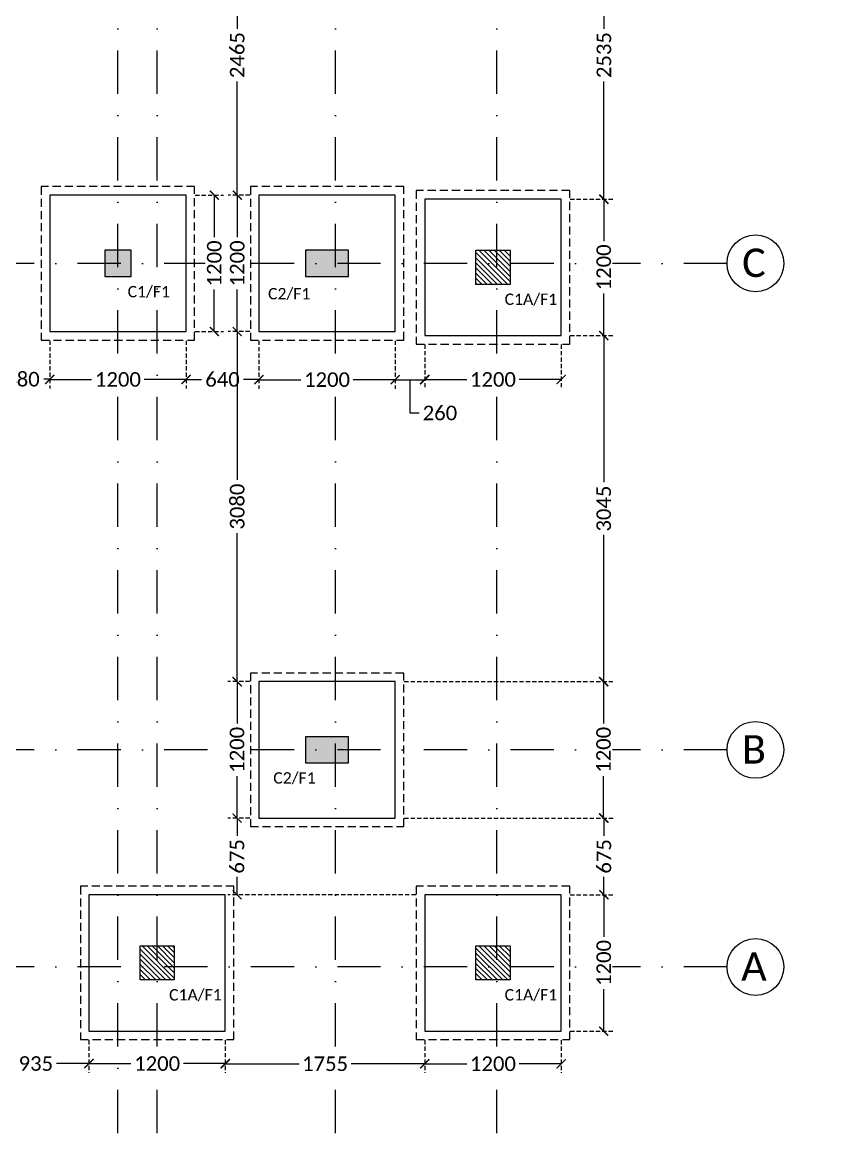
# Model space of a CAD drawing. Header units: millimetres. Extents: x -176651 to 954389, y -469666 to 486614.
# Drawn here: x 263927 to 271064, y 165020 to 174909 of the extents above; entities that cross this region are included whole.
import ezdxf
from ezdxf.xclip import XClip

# ---------------------------------------------------------------- set-up
doc = ezdxf.new("R2010")
doc.units = ezdxf.units.MM
doc.header["$LTSCALE"] = 150
doc.header["$XCLIPFRAME"] = 2
for name, pattern in [('3BHK-W(SB)$0$HIDDEN', [0.375, 0.25, -0.125]), ('DASHDOTX2', [50.8, 25.4, -12.7, 0, -12.7]), ('HIDDEN2', [4.7625, 3.175, -1.5875])]:
    doc.linetypes.add(name, pattern=pattern)
for name, color, linetype in [('ad-Column', 3, 'Continuous'), ('ad-Column Hatch', 125, 'Continuous'), ('ad-Footing line', 2, 'Continuous'), ('ad-Grid', 8, 'DASHDOTX2'), ('ad-PCC line', 8, 'HIDDEN2'), ('ad-RCC', 3, 'Continuous'), ('ad-RCC Hatch', 125, 'Continuous'), ('ad-Road', 2, 'Continuous'), ('ad-Road Hatch', 8, 'Continuous'), ('ad-Text main', 7, 'Continuous')]:
    doc.layers.add(name, color=color, linetype=linetype)
doc.layers.add('ad-External Dimensions', color=5, linetype='Continuous', true_color=0x0000ff)
doc.layers.add('ad-Foundation text', color=6, linetype='Continuous', true_color=0xff00ff)
doc.styles.get("Standard").update_dxf_attribs({"font": 'calibril.ttf'})
doc.dimstyles.new('A-75-DIM-INT (Framing)', dxfattribs={"dimscale": 100, "dimtxt": 1.6, "dimasz": 1, "dimexe": 1, "dimexo": 1, "dimgap": 0.5, "dimtad": 0, "dimdec": 0, "dimdsep": 46, "dimtxsty": 'Standard', "dimblk": 'ARCHTICK', "dimcen": 0.025, "dimclrd": 5, "dimclre": 5, "dimclrt": 256, "dimazin": 2, "dimtfac": 1, "dimtdec": 0, "dimtmove": 1, "dimatfit": 0, "dimldrblk": 'ARCHTICK', "dimfxl": 1, "dimtfill": 1, "dimtolj": 1, "dimtzin": 0, "dimarcsym": 0})

# ---------------------------------------------------------------- blocks, each defined once
blk = doc.blocks.new('A$C4fb60e89')
at = {"layer": 'ad-Road Hatch', "ltscale": 5, "transparency": 33554687}
h = blk.add_hatch(dxfattribs=at)
h.set_pattern_fill('AR-HBONE', color=256, scale=15)
h.set_pattern_definition([(45, (-193247.7, -428758.8), (0, 2155.2615), [4572, -1524]), (135, (-192170.1, -427681.1), (2e-13, 2155.2615), [4572, -1524])])
h.paths.add_polyline_path([(175594.5, -250241), (169177.9, -249341.1), (167473.5, -249057.1), (167473.5, -138693.9), (101313.5, -138693.9), (101313.5, -199953.9), (101307.7, -237994.6), (101040.4, -268291), (101007.7, -280967.7), (101066.4, -293683.6), (101242.5, -311127.2), (100909.9, -319343.6), (100949.1, -333937.5), (100668.7, -366959.6), (100727.3, -390982.9), (100668.7, -404585.6), (100538.2, -420418.5), (100466.5, -428758.8), (92426.2, -427265.5), (92163.5, -427209.5), (92163.5, -321453.9), (24803.5, -321453.9), (24803.5, -412960.5), (15653.5, -411028.6), (15653.5, -321452.2), (-19535.1, -321452.2), (-34427.5, -319476.7), (-65207.4, -315394.6), (-171770.1, -301268.1), (-185853.9, -298333.1), (-193247.7, -296831.5), (-193244, -292907.6), (-191913.8, -285219.4), (-191838.8, -284678.8), (-183397.4, -286393.2), (-169722.9, -289242.8), (-53141.2, -304697.5), (-18730.1, -309262.2), (15653.3, -309262.2), (15653.5, 703.4), (24803.5, 1114.6), (24803.5, -129543.9), (92163.5, -129543.9), (92163.5, 15133.3), (101313.5, 17712.8), (101313.5, -129543.9), (167473.5, -129543.9), (167473.5, 35551.6), (175738, 37855), (175848.8, 28595.3), (175835.8, 25947.4), (175777.1, 14040.5), (175855.3, 2315.8), (175659.7, -18036.1), (175731.4, -34038.6), (175718.4, -46839.2), (175672.7, -63402.4), (175816.2, -82071.9), (175542.3, -106356), (175490.2, -124640.8), (175574.9, -145018.8), (175731.4, -168892), (175796.6, -181268.8), (175796.6, -192667.4), (175744.5, -208200.3), (175829.2, -223276.8), (175887.9, -234871.1)])
h.paths.add_polyline_path([(24803.5, -309263.9), (92163.5, -309263.9), (92163.5, -138693.9), (24803.5, -138693.9)], flags=16)
blk = doc.blocks.new("Plot's Boundary")
at = {"layer": 'ad-Road', "ltscale": 5}
blk.add_blockref('A$C4fb60e89', (191838.8, 428758.8), dxfattribs=at)
blk = doc.blocks.new('A$C42b14ea2')
at = {"layer": 'ad-RCC Hatch', "transparency": 33554687}
h = blk.add_hatch(dxfattribs=at)
h.set_pattern_fill('ANSI31', color=256, scale=10)
h.set_pattern_definition([(45, (8643.536, 7380), (-22.45064, 22.45064), [])])
h.paths.add_polyline_path([(0, 0), (300, 0), (300, 300), (0, 300)])
at = {"layer": 'ad-RCC'}
blk.add_lwpolyline([(0, 0), (300, 0), (300, 300), (0, 300)], close=True, dxfattribs=at)
blk = doc.blocks.new('zw$6AA0')
at = {"layer": 'ad-Column Hatch', "transparency": 33554687}
h = blk.add_hatch(color=256, dxfattribs=at)
h.dxf.hatch_style = 1
h.paths.add_polyline_path([(0, -230), (380, -230), (380, 0), (0, 0)])
at = {"layer": 'ad-Column'}
blk.add_lwpolyline([(0, -230), (380, -230), (380, 0), (0, 0)], close=True, dxfattribs=at)
blk = doc.blocks.new('zw$C199')
at = {"layer": 'ad-Column Hatch', "transparency": 33554687}
h = blk.add_hatch(color=256, dxfattribs=at)
h.dxf.hatch_style = 1
h.paths.add_polyline_path([(0, 0), (230, 0), (230, 230), (0, 230)])
at = {"layer": 'ad-Column'}
blk.add_lwpolyline([(0, 0), (230, 0), (230, 230), (0, 230)], close=True, dxfattribs=at)
blk = doc.blocks.new('1215E_Columns')
at = {"xscale": -1, "rotation": 180.0000000000004}
blk.add_blockref('A$C42b14ea2', (11495, 4510), dxfattribs=at)
at = {"xscale": -1}
for p in [(8840, -1910), (11795, -1910)]:
    blk.add_blockref('A$C42b14ea2', p, dxfattribs=at)
at = {"layer": 'ad-Column'}
for name, p, rotation in [('zw$C199', (8230, 4280), 359.9999999999996), ('zw$6AA0', (10375, 4280), 179.9999999999996), ('zw$6AA0', (10375, 0), 179.9999999999996)]:
    blk.add_blockref(name, p, dxfattribs=dict(at, rotation=rotation))
blk = doc.blocks.new('1215E_Grid')
at = {"layer": 'ad-Grid', "ltscale": 0.1}
for points in [[(9043.6, -4473.6), (9043.6, -4223.6), (8690, -4020), (8690, 14905), (9043.6, 15108.6), (9043.6, 15358.6)], [(8345, -4020), (8345, 14905)], [(10260, -4020), (10260, 14905)], [(11680, -4020), (11680, 14905)], [(13705, 4395), (-1950, 4395)], [(13705, 115), (-1950, 115)], [(13705, -1795), (-1950, -1795)]]:
    blk.add_lwpolyline(points, dxfattribs=at)
at = {"layer": 'ad-Text main', "char_height": 250, "width": 227.385, "attachment_point": 5, "bg_fill": 2}
for s, insert in [('{\\fCalibri|b0|i0|c0|p34;C}', (13941.5, 4399)), ('{\\fCalibri|b0|i0|c0|p34;B}', (13941.5, 119)), ('{\\fCalibri|b0|i0|c0|p34;A}', (13941.5, -1791))]:
    blk.add_mtext(s, dxfattribs=dict(at, insert=insert))
at = {"layer": 'ad-Grid', "color": 7, "linetype": 'ByBlock'}
for centre in [(13955, 4395), (13955, 115), (13955, -1795)]:
    blk.add_circle(centre, 250, dxfattribs=at)
blk = doc.blocks.new('A$C71157536')
at = {"layer": 'ad-Footing line'}
for points in [[(-2630, 3795), (-1430, 3795), (-1430, 4995), (-2630, 4995)], [(-790, 3795), (410, 3795), (410, 4995), (-790, 4995)], [(670, 3760), (1870, 3760), (1870, 4960), (670, 4960)], [(-790, -485), (410, -485), (410, 715), (-790, 715)], [(-2285, -2360), (-1085, -2360), (-1085, -1160), (-2285, -1160)], [(670, -2360), (1870, -2360), (1870, -1160), (670, -1160)]]:
    blk.add_lwpolyline(points, close=True, dxfattribs=at)
at = {"layer": 'ad-PCC line', "ltscale": 0.15}
for points in [[(-2705, 3720), (-1355, 3720), (-1355, 5070), (-2705, 5070)], [(-865, 3720), (485, 3720), (485, 5070), (-865, 5070)], [(595, 3685), (1945, 3685), (1945, 5035), (595, 5035)], [(-865, -560), (485, -560), (485, 790), (-865, 790)], [(-2360, -2435), (-1010, -2435), (-1010, -1085), (-2360, -1085)], [(595, -2435), (1945, -2435), (1945, -1085), (595, -1085)]]:
    blk.add_lwpolyline(points, close=True, dxfattribs=at)
blk = doc.blocks.new('A$Cfb9dcffd')
at = {"layer": 'ad-Foundation text', "char_height": 100, "attachment_point": 5}
for s, insert, width in [('\\pxt5;C1/F1', (-1758.4, 4143.2), 349.312), ('\\pxt5;C2/F1', (-523, 4125.1), 349.312), ('\\pxt5;C1A/F1', (1604, 4076.3), 382.445), ('\\pxt5;C2/F1', (-476.7, -135.4), 349.312), ('\\pxt5;C1A/F1', (-1348.5, -2043.7), 382.445), ('\\pxt5;C1A/F1', (1604, -2043.7), 382.445)]:
    blk.add_mtext(s, dxfattribs=dict(at, insert=insert, width=width))
blk = doc.blocks.new('_ArchTick')
at = {"color": 0, "linetype": 'ByBlock', "const_width": 0.15}
blk.add_lwpolyline([(-0.5, -0.5), (0.5, 0.5)], dxfattribs=at)
blk = doc.blocks.new('*D27')
at = {"layer": 'ad-External Dimensions', "linetype": '3BHK-W(SB)$0$HIDDEN', "lineweight": -2}
for p, q in [((8155, -9125), (8155, -9544.6)), ((7675, -9275), (7675, -9544.6))]:
    blk.add_line(p, q, dxfattribs=at)
at = {"layer": 'ad-External Dimensions', "lineweight": -2}
for p, q in [((7675, -9464.6), (7728.2, -9464.6)), ((8155, -9464.6), (8101.8, -9464.6))]:
    blk.add_line(p, q, dxfattribs=at)
at = {"layer": 'Defpoints', "color": 0}
for p in [(8155, -9045), (7675, -9195), (8155, -9464.6)]:
    blk.add_point(p, dxfattribs=at)
at = {"layer": 'ad-External Dimensions', "lineweight": -2, "xscale": 80, "yscale": 80, "zscale": 80, "rotation": 180}
blk.add_blockref('_ArchTick', (7675, -9464.6), dxfattribs=at)
at = {"layer": 'ad-External Dimensions', "lineweight": -2, "xscale": 80, "yscale": 80, "zscale": 80}
blk.add_blockref('_ArchTick', (8155, -9464.6), dxfattribs=at)
at = {"layer": 'ad-External Dimensions', "insert": (7915, -9464.6), "char_height": 128, "attachment_point": 5, "bg_fill": 3, "box_fill_scale": 1.1, "bg_fill_color": 257, "bg_fill_transparency": 0}
blk.add_mtext('\\A1;480', dxfattribs=at)
blk = doc.blocks.new('*D28')
at = {"layer": 'ad-External Dimensions', "linetype": '3BHK-W(SB)$0$HIDDEN', "lineweight": -2}
for p, q in [((8155, -9125), (8155, -9546.5)), ((9355, -9125), (9355, -9546.5))]:
    blk.add_line(p, q, dxfattribs=at)
at = {"layer": 'ad-External Dimensions', "lineweight": -2}
for p, q in [((8155, -9466.5), (8523.8, -9466.5)), ((9355, -9466.5), (8986.2, -9466.5))]:
    blk.add_line(p, q, dxfattribs=at)
at = {"layer": 'Defpoints', "color": 0}
for p in [(8155, -9045), (9355, -9045), (9355, -9466.5)]:
    blk.add_point(p, dxfattribs=at)
at = {"layer": 'ad-External Dimensions', "lineweight": -2, "xscale": 80, "yscale": 80, "zscale": 80, "rotation": 180}
blk.add_blockref('_ArchTick', (8155, -9466.5), dxfattribs=at)
at = {"layer": 'ad-External Dimensions', "lineweight": -2, "xscale": 80, "yscale": 80, "zscale": 80}
blk.add_blockref('_ArchTick', (9355, -9466.5), dxfattribs=at)
at = {"layer": 'ad-External Dimensions', "insert": (8755, -9466.5), "char_height": 128, "attachment_point": 5, "bg_fill": 3, "box_fill_scale": 1.1, "bg_fill_color": 257, "bg_fill_transparency": 0}
blk.add_mtext('\\A1;1200', dxfattribs=at)
blk = doc.blocks.new('*D29')
at = {"layer": 'ad-External Dimensions', "linetype": '3BHK-W(SB)$0$HIDDEN', "lineweight": -2}
for p, q in [((9355, -9125), (9355, -9546.5)), ((9995, -9125), (9995, -9546.5))]:
    blk.add_line(p, q, dxfattribs=at)
at = {"layer": 'ad-External Dimensions', "lineweight": -2}
for p, q in [((9355, -9466.5), (9491.4, -9466.5)), ((9995, -9466.5), (9858.6, -9466.5))]:
    blk.add_line(p, q, dxfattribs=at)
at = {"layer": 'Defpoints', "color": 0}
for p in [(9355, -9045), (9995, -9045), (9995, -9466.5)]:
    blk.add_point(p, dxfattribs=at)
at = {"layer": 'ad-External Dimensions', "lineweight": -2, "xscale": 80, "yscale": 80, "zscale": 80, "rotation": 180}
blk.add_blockref('_ArchTick', (9355, -9466.5), dxfattribs=at)
at = {"layer": 'ad-External Dimensions', "lineweight": -2, "xscale": 80, "yscale": 80, "zscale": 80}
blk.add_blockref('_ArchTick', (9995, -9466.5), dxfattribs=at)
at = {"layer": 'ad-External Dimensions', "insert": (9675, -9466.5), "char_height": 128, "attachment_point": 5, "bg_fill": 3, "box_fill_scale": 1.1, "bg_fill_color": 257, "bg_fill_transparency": 0}
blk.add_mtext('\\A1;640', dxfattribs=at)
blk = doc.blocks.new('*D30')
at = {"layer": 'ad-External Dimensions', "linetype": '3BHK-W(SB)$0$HIDDEN', "lineweight": -2}
for p, q in [((9995, -9125), (9995, -9548.4)), ((11195, -9125), (11195, -9548.4))]:
    blk.add_line(p, q, dxfattribs=at)
at = {"layer": 'ad-External Dimensions', "lineweight": -2}
for p, q in [((9995, -9468.4), (10363.8, -9468.4)), ((11195, -9468.4), (10826.2, -9468.4))]:
    blk.add_line(p, q, dxfattribs=at)
at = {"layer": 'Defpoints', "color": 0}
for p in [(9995, -9045), (11195, -9045), (11195, -9468.4)]:
    blk.add_point(p, dxfattribs=at)
at = {"layer": 'ad-External Dimensions', "lineweight": -2, "xscale": 80, "yscale": 80, "zscale": 80, "rotation": 180}
blk.add_blockref('_ArchTick', (9995, -9468.4), dxfattribs=at)
at = {"layer": 'ad-External Dimensions', "lineweight": -2, "xscale": 80, "yscale": 80, "zscale": 80}
blk.add_blockref('_ArchTick', (11195, -9468.4), dxfattribs=at)
at = {"layer": 'ad-External Dimensions', "insert": (10595, -9468.4), "char_height": 128, "attachment_point": 5, "bg_fill": 3, "box_fill_scale": 1.1, "bg_fill_color": 257, "bg_fill_transparency": 0}
blk.add_mtext('\\A1;1200', dxfattribs=at)
blk = doc.blocks.new('*D31')
at = {"layer": 'ad-External Dimensions', "linetype": '3BHK-W(SB)$0$HIDDEN', "lineweight": -2}
for p, q in [((11195, -9125), (11195, -9548.4)), ((11455, -9160), (11455, -9548.4))]:
    blk.add_line(p, q, dxfattribs=at)
at = {"layer": 'ad-External Dimensions', "lineweight": -2}
for p, q in [((11195, -9468.4), (11455, -9468.4)), ((11325.3, -9761.7), (11325, -9468.4)), ((11405.3, -9761.7), (11325.3, -9761.7))]:
    blk.add_line(p, q, dxfattribs=at)
at = {"layer": 'Defpoints', "color": 0}
for p in [(11195, -9045), (11455, -9080), (11455, -9468.4)]:
    blk.add_point(p, dxfattribs=at)
at = {"layer": 'ad-External Dimensions', "lineweight": -2, "xscale": 80, "yscale": 80, "zscale": 80, "rotation": 180}
blk.add_blockref('_ArchTick', (11195, -9468.4), dxfattribs=at)
at = {"layer": 'ad-External Dimensions', "lineweight": -2, "xscale": 80, "yscale": 80, "zscale": 80}
blk.add_blockref('_ArchTick', (11455, -9468.4), dxfattribs=at)
at = {"layer": 'ad-External Dimensions', "insert": (11588.4, -9761.7), "char_height": 128, "attachment_point": 5, "bg_fill": 3, "box_fill_scale": 1.1, "bg_fill_color": 257, "bg_fill_transparency": 0}
blk.add_mtext('\\A1;260', dxfattribs=at)
blk = doc.blocks.new('*D32')
at = {"layer": 'ad-External Dimensions', "linetype": '3BHK-W(SB)$0$HIDDEN', "lineweight": -2}
for p, q in [((11455, -9160), (11455, -9546.5)), ((12655, -9160), (12655, -9546.5))]:
    blk.add_line(p, q, dxfattribs=at)
at = {"layer": 'ad-External Dimensions', "lineweight": -2}
for p, q in [((11455, -9466.5), (11823.8, -9466.5)), ((12655, -9466.5), (12286.2, -9466.5))]:
    blk.add_line(p, q, dxfattribs=at)
at = {"layer": 'Defpoints', "color": 0}
for p in [(11455, -9080), (12655, -9080), (12655, -9466.5)]:
    blk.add_point(p, dxfattribs=at)
at = {"layer": 'ad-External Dimensions', "lineweight": -2, "xscale": 80, "yscale": 80, "zscale": 80, "rotation": 180}
blk.add_blockref('_ArchTick', (11455, -9466.5), dxfattribs=at)
at = {"layer": 'ad-External Dimensions', "lineweight": -2, "xscale": 80, "yscale": 80, "zscale": 80}
blk.add_blockref('_ArchTick', (12655, -9466.5), dxfattribs=at)
at = {"layer": 'ad-External Dimensions', "insert": (12055, -9466.5), "char_height": 128, "attachment_point": 5, "bg_fill": 3, "box_fill_scale": 1.1, "bg_fill_color": 257, "bg_fill_transparency": 0}
blk.add_mtext('\\A1;1200', dxfattribs=at)
blk = doc.blocks.new('*D33')
at = {"layer": 'ad-External Dimensions', "linetype": '3BHK-W(SB)$0$HIDDEN', "lineweight": -2}
for p, q in [((9435, -7845), (9682.8, -7845)), ((9435, -9045), (9682.8, -9045))]:
    blk.add_line(p, q, dxfattribs=at)
at = {"layer": 'ad-External Dimensions', "lineweight": -2}
for p, q in [((9602.8, -7845), (9602.8, -8213.8)), ((9602.8, -9045), (9602.8, -8676.2))]:
    blk.add_line(p, q, dxfattribs=at)
at = {"layer": 'Defpoints', "color": 0}
for p in [(9355, -7845), (9602.8, -7845), (9355, -9045)]:
    blk.add_point(p, dxfattribs=at)
at = {"layer": 'ad-External Dimensions', "lineweight": -2, "xscale": 80, "yscale": 80, "zscale": 80}
for p, rotation in [((9602.8, -7845), 90), ((9602.8, -9045), 270)]:
    blk.add_blockref('_ArchTick', p, dxfattribs=dict(at, rotation=rotation))
at = {"layer": 'ad-External Dimensions', "insert": (9602.8, -8445), "char_height": 128, "attachment_point": 5, "rotation": 90, "bg_fill": 3, "box_fill_scale": 1.1, "bg_fill_color": 257, "bg_fill_transparency": 0}
blk.add_mtext('\\A1;1200', dxfattribs=at)
blk = doc.blocks.new('*D34')
at = {"layer": 'ad-External Dimensions', "linetype": '3BHK-W(SB)$0$HIDDEN', "lineweight": -2}
for p, q in [((9915, -7845), (9725, -7845)), ((9915, -9045), (9725, -9045))]:
    blk.add_line(p, q, dxfattribs=at)
at = {"layer": 'ad-External Dimensions', "lineweight": -2}
for p, q in [((9805, -7845), (9805, -8213.8)), ((9805, -9045), (9805, -8676.2))]:
    blk.add_line(p, q, dxfattribs=at)
at = {"layer": 'Defpoints', "color": 0}
for p in [(9995, -7845), (9805, -9045), (9995, -9045)]:
    blk.add_point(p, dxfattribs=at)
at = {"layer": 'ad-External Dimensions', "lineweight": -2, "xscale": 80, "yscale": 80, "zscale": 80}
for p, rotation in [((9805, -7845), 90), ((9805, -9045), 270)]:
    blk.add_blockref('_ArchTick', p, dxfattribs=dict(at, rotation=rotation))
at = {"layer": 'ad-External Dimensions', "insert": (9805, -8445), "char_height": 128, "attachment_point": 5, "rotation": 90, "bg_fill": 3, "box_fill_scale": 1.1, "bg_fill_color": 257, "bg_fill_transparency": 0}
blk.add_mtext('\\A1;1200', dxfattribs=at)
blk = doc.blocks.new('*D36')
at = {"layer": 'ad-External Dimensions', "linetype": '3BHK-W(SB)$0$HIDDEN', "lineweight": -2}
for p, q in [((9915, -5380), (9725, -5380)), ((9915, -7845), (9725, -7845))]:
    blk.add_line(p, q, dxfattribs=at)
at = {"layer": 'ad-External Dimensions', "lineweight": -2}
for p, q in [((9805, -5380), (9805, -6381)), ((9805, -7845), (9805, -6844))]:
    blk.add_line(p, q, dxfattribs=at)
at = {"layer": 'Defpoints', "color": 0}
for p in [(9995, -5380), (9805, -7845), (9995, -7845)]:
    blk.add_point(p, dxfattribs=at)
at = {"layer": 'ad-External Dimensions', "lineweight": -2, "xscale": 80, "yscale": 80, "zscale": 80}
for p, rotation in [((9805, -5380), 90), ((9805, -7845), 270)]:
    blk.add_blockref('_ArchTick', p, dxfattribs=dict(at, rotation=rotation))
at = {"layer": 'ad-External Dimensions', "insert": (9805, -6612.5), "char_height": 128, "attachment_point": 5, "rotation": 90, "bg_fill": 3, "box_fill_scale": 1.1, "bg_fill_color": 257, "bg_fill_transparency": 0}
blk.add_mtext('\\A1;2465', dxfattribs=at)
blk = doc.blocks.new('*D37')
at = {"layer": 'ad-External Dimensions', "linetype": '3BHK-W(SB)$0$HIDDEN', "lineweight": -2}
for p, q in [((9915, -9045), (9725, -9045)), ((9915, -12125), (9725, -12125))]:
    blk.add_line(p, q, dxfattribs=at)
at = {"layer": 'ad-External Dimensions', "lineweight": -2}
for p, q in [((9805, -9045), (9805, -10350)), ((9805, -12125), (9805, -10820))]:
    blk.add_line(p, q, dxfattribs=at)
at = {"layer": 'Defpoints', "color": 0}
for p in [(9995, -9045), (9805, -12125), (9995, -12125)]:
    blk.add_point(p, dxfattribs=at)
at = {"layer": 'ad-External Dimensions', "lineweight": -2, "xscale": 80, "yscale": 80, "zscale": 80}
for p, rotation in [((9805, -9045), 90), ((9805, -12125), 270)]:
    blk.add_blockref('_ArchTick', p, dxfattribs=dict(at, rotation=rotation))
at = {"layer": 'ad-External Dimensions', "insert": (9805, -10585), "char_height": 128, "attachment_point": 5, "rotation": 90, "bg_fill": 3, "box_fill_scale": 1.1, "bg_fill_color": 257, "bg_fill_transparency": 0}
blk.add_mtext('\\A1;3080', dxfattribs=at)
blk = doc.blocks.new('*D38')
at = {"layer": 'ad-External Dimensions', "linetype": '3BHK-W(SB)$0$HIDDEN', "lineweight": -2}
for p, q in [((9915, -12125), (9723.2, -12125)), ((9915, -13325), (9723.2, -13325))]:
    blk.add_line(p, q, dxfattribs=at)
at = {"layer": 'ad-External Dimensions', "lineweight": -2}
for p, q in [((9803.2, -12125), (9803.2, -12493.8)), ((9803.2, -13325), (9803.2, -12956.2))]:
    blk.add_line(p, q, dxfattribs=at)
at = {"layer": 'Defpoints', "color": 0}
for p in [(9995, -12125), (9803.2, -13325), (9995, -13325)]:
    blk.add_point(p, dxfattribs=at)
at = {"layer": 'ad-External Dimensions', "lineweight": -2, "xscale": 80, "yscale": 80, "zscale": 80}
for p, rotation in [((9803.2, -12125), 90), ((9803.2, -13325), 270)]:
    blk.add_blockref('_ArchTick', p, dxfattribs=dict(at, rotation=rotation))
at = {"layer": 'ad-External Dimensions', "insert": (9803.2, -12725), "char_height": 128, "attachment_point": 5, "rotation": 90, "bg_fill": 3, "box_fill_scale": 1.1, "bg_fill_color": 257, "bg_fill_transparency": 0}
blk.add_mtext('\\A1;1200', dxfattribs=at)
blk = doc.blocks.new('*D39')
at = {"layer": 'ad-External Dimensions', "linetype": '3BHK-W(SB)$0$HIDDEN', "lineweight": -2}
for p, q in [((9915, -13325), (9723.2, -13325)), ((11375, -14000), (9723.2, -14000))]:
    blk.add_line(p, q, dxfattribs=at)
at = {"layer": 'ad-External Dimensions', "lineweight": -2}
for p, q in [((9803.2, -13325), (9803.2, -13481.7)), ((9803.2, -14000), (9803.2, -13843.3))]:
    blk.add_line(p, q, dxfattribs=at)
at = {"layer": 'Defpoints', "color": 0}
for p in [(9995, -13325), (9803.2, -14000), (11455, -14000)]:
    blk.add_point(p, dxfattribs=at)
at = {"layer": 'ad-External Dimensions', "lineweight": -2, "xscale": 80, "yscale": 80, "zscale": 80}
for p, rotation in [((9803.2, -13325), 90), ((9803.2, -14000), 270)]:
    blk.add_blockref('_ArchTick', p, dxfattribs=dict(at, rotation=rotation))
at = {"layer": 'ad-External Dimensions', "insert": (9803.2, -13662.5), "char_height": 128, "attachment_point": 5, "rotation": 90, "bg_fill": 3, "box_fill_scale": 1.1, "bg_fill_color": 257, "bg_fill_transparency": 0}
blk.add_mtext('\\A1;675', dxfattribs=at)
blk = doc.blocks.new('*D49')
at = {"layer": 'ad-External Dimensions', "linetype": '3BHK-W(SB)$0$HIDDEN', "lineweight": -2}
for p, q in [((12735, -5345), (13111.9, -5345)), ((12735, -7880), (13111.9, -7880))]:
    blk.add_line(p, q, dxfattribs=at)
at = {"layer": 'ad-External Dimensions', "lineweight": -2}
for p, q in [((13031.9, -5345), (13031.9, -6381)), ((13031.9, -7880), (13031.9, -6844))]:
    blk.add_line(p, q, dxfattribs=at)
at = {"layer": 'Defpoints', "color": 0}
for p in [(12655, -5345), (12655, -7880), (13031.9, -7880)]:
    blk.add_point(p, dxfattribs=at)
at = {"layer": 'ad-External Dimensions', "lineweight": -2, "xscale": 80, "yscale": 80, "zscale": 80}
for p, rotation in [((13031.9, -5345), 90), ((13031.9, -7880), 270)]:
    blk.add_blockref('_ArchTick', p, dxfattribs=dict(at, rotation=rotation))
at = {"layer": 'ad-External Dimensions', "insert": (13031.9, -6612.5), "char_height": 128, "attachment_point": 5, "rotation": 90, "bg_fill": 3, "box_fill_scale": 1.1, "bg_fill_color": 257, "bg_fill_transparency": 0}
blk.add_mtext('\\A1;2535', dxfattribs=at)
blk = doc.blocks.new('*D50')
at = {"layer": 'ad-External Dimensions', "linetype": '3BHK-W(SB)$0$HIDDEN', "lineweight": -2}
for p, q in [((12735, -7880), (13110, -7880)), ((12735, -9080), (13110, -9080))]:
    blk.add_line(p, q, dxfattribs=at)
at = {"layer": 'ad-External Dimensions', "lineweight": -2}
for p, q in [((13030, -7880), (13030, -8248.8)), ((13030, -9080), (13030, -8711.2))]:
    blk.add_line(p, q, dxfattribs=at)
at = {"layer": 'Defpoints', "color": 0}
for p in [(12655, -7880), (12655, -9080), (13030, -9080)]:
    blk.add_point(p, dxfattribs=at)
at = {"layer": 'ad-External Dimensions', "lineweight": -2, "xscale": 80, "yscale": 80, "zscale": 80}
for p, rotation in [((13030, -7880), 90), ((13030, -9080), 270)]:
    blk.add_blockref('_ArchTick', p, dxfattribs=dict(at, rotation=rotation))
at = {"layer": 'ad-External Dimensions', "insert": (13030, -8480), "char_height": 128, "attachment_point": 5, "rotation": 90, "bg_fill": 3, "box_fill_scale": 1.1, "bg_fill_color": 257, "bg_fill_transparency": 0}
blk.add_mtext('\\A1;1200', dxfattribs=at)
blk = doc.blocks.new('*D61')
at = {"layer": 'ad-External Dimensions', "linetype": '3BHK-W(SB)$0$HIDDEN', "lineweight": -2}
for p, q in [((12735, -9080), (13110, -9080)), ((11275, -12125), (13110, -12125))]:
    blk.add_line(p, q, dxfattribs=at)
at = {"layer": 'ad-External Dimensions', "lineweight": -2}
for p, q in [((13030, -9080), (13030, -10370.3)), ((13030, -12125), (13030, -10834.7))]:
    blk.add_line(p, q, dxfattribs=at)
at = {"layer": 'Defpoints', "color": 0}
for p in [(12655, -9080), (11195, -12125), (13030, -12125)]:
    blk.add_point(p, dxfattribs=at)
at = {"layer": 'ad-External Dimensions', "lineweight": -2, "xscale": 80, "yscale": 80, "zscale": 80}
for p, rotation in [((13030, -9080), 90), ((13030, -12125), 270)]:
    blk.add_blockref('_ArchTick', p, dxfattribs=dict(at, rotation=rotation))
at = {"layer": 'ad-External Dimensions', "insert": (13030, -10602.5), "char_height": 128, "attachment_point": 5, "rotation": 90, "bg_fill": 3, "box_fill_scale": 1.1, "bg_fill_color": 257, "bg_fill_transparency": 0}
blk.add_mtext('\\A1;3045', dxfattribs=at)
blk = doc.blocks.new('*D62')
at = {"layer": 'ad-External Dimensions', "linetype": '3BHK-W(SB)$0$HIDDEN', "lineweight": -2}
for p, q in [((11275, -13325), (13111.9, -13325)), ((12735, -14000), (13111.9, -14000))]:
    blk.add_line(p, q, dxfattribs=at)
at = {"layer": 'ad-External Dimensions', "lineweight": -2}
for p, q in [((13031.9, -13325), (13031.9, -13481.7)), ((13031.9, -14000), (13031.9, -13843.3))]:
    blk.add_line(p, q, dxfattribs=at)
at = {"layer": 'Defpoints', "color": 0}
for p in [(11195, -13325), (12655, -14000), (13031.9, -14000)]:
    blk.add_point(p, dxfattribs=at)
at = {"layer": 'ad-External Dimensions', "lineweight": -2, "xscale": 80, "yscale": 80, "zscale": 80}
for p, rotation in [((13031.9, -13325), 90), ((13031.9, -14000), 270)]:
    blk.add_blockref('_ArchTick', p, dxfattribs=dict(at, rotation=rotation))
at = {"layer": 'ad-External Dimensions', "insert": (13031.9, -13662.5), "char_height": 128, "attachment_point": 5, "rotation": 90, "bg_fill": 3, "box_fill_scale": 1.1, "bg_fill_color": 257, "bg_fill_transparency": 0}
blk.add_mtext('\\A1;675', dxfattribs=at)
blk = doc.blocks.new('*D63')
at = {"layer": 'ad-External Dimensions', "linetype": '3BHK-W(SB)$0$HIDDEN', "lineweight": -2}
for p, q in [((12735, -14000), (13110, -14000)), ((12735, -15200), (13110, -15200))]:
    blk.add_line(p, q, dxfattribs=at)
at = {"layer": 'ad-External Dimensions', "lineweight": -2}
for p, q in [((13030, -14000), (13030, -14368.8)), ((13030, -15200), (13030, -14831.2))]:
    blk.add_line(p, q, dxfattribs=at)
at = {"layer": 'Defpoints', "color": 0}
for p in [(12655, -14000), (12655, -15200), (13030, -15200)]:
    blk.add_point(p, dxfattribs=at)
at = {"layer": 'ad-External Dimensions', "lineweight": -2, "xscale": 80, "yscale": 80, "zscale": 80}
for p, rotation in [((13030, -14000), 90), ((13030, -15200), 270)]:
    blk.add_blockref('_ArchTick', p, dxfattribs=dict(at, rotation=rotation))
at = {"layer": 'ad-External Dimensions', "insert": (13030, -14600), "char_height": 128, "attachment_point": 5, "rotation": 90, "bg_fill": 3, "box_fill_scale": 1.1, "bg_fill_color": 257, "bg_fill_transparency": 0}
blk.add_mtext('\\A1;1200', dxfattribs=at)
blk = doc.blocks.new('*D64')
at = {"layer": 'ad-External Dimensions', "linetype": '3BHK-W(SB)$0$HIDDEN', "lineweight": -2}
for p, q in [((11275, -12125), (13108.2, -12125)), ((11275, -13325), (13108.2, -13325))]:
    blk.add_line(p, q, dxfattribs=at)
at = {"layer": 'ad-External Dimensions', "lineweight": -2}
for p, q in [((13028.2, -12125), (13028.2, -12493.8)), ((13028.2, -13325), (13028.2, -12956.2))]:
    blk.add_line(p, q, dxfattribs=at)
at = {"layer": 'Defpoints', "color": 0}
for p in [(11195, -12125), (11195, -13325), (13028.2, -13325)]:
    blk.add_point(p, dxfattribs=at)
at = {"layer": 'ad-External Dimensions', "lineweight": -2, "xscale": 80, "yscale": 80, "zscale": 80}
for p, rotation in [((13028.2, -12125), 90), ((13028.2, -13325), 270)]:
    blk.add_blockref('_ArchTick', p, dxfattribs=dict(at, rotation=rotation))
at = {"layer": 'ad-External Dimensions', "insert": (13028.2, -12725), "char_height": 128, "attachment_point": 5, "rotation": 90, "bg_fill": 3, "box_fill_scale": 1.1, "bg_fill_color": 257, "bg_fill_transparency": 0}
blk.add_mtext('\\A1;1200', dxfattribs=at)
blk = doc.blocks.new('*D65')
at = {"layer": 'ad-External Dimensions', "linetype": '3BHK-W(SB)$0$HIDDEN', "lineweight": -2}
for p, q in [((11455, -15280), (11455, -15567.6)), ((12655, -15280), (12655, -15567.6))]:
    blk.add_line(p, q, dxfattribs=at)
at = {"layer": 'ad-External Dimensions', "lineweight": -2}
for p, q in [((11455, -15487.6), (11823.8, -15487.6)), ((12655, -15487.6), (12286.2, -15487.6))]:
    blk.add_line(p, q, dxfattribs=at)
at = {"layer": 'Defpoints', "color": 0}
for p in [(11455, -15200), (12655, -15200), (11455, -15487.6)]:
    blk.add_point(p, dxfattribs=at)
at = {"layer": 'ad-External Dimensions', "lineweight": -2, "xscale": 80, "yscale": 80, "zscale": 80, "rotation": 180}
blk.add_blockref('_ArchTick', (11455, -15487.6), dxfattribs=at)
at = {"layer": 'ad-External Dimensions', "lineweight": -2, "xscale": 80, "yscale": 80, "zscale": 80}
blk.add_blockref('_ArchTick', (12655, -15487.6), dxfattribs=at)
at = {"layer": 'ad-External Dimensions', "insert": (12055, -15487.6), "char_height": 128, "attachment_point": 5, "bg_fill": 3, "box_fill_scale": 1.1, "bg_fill_color": 257, "bg_fill_transparency": 0}
blk.add_mtext('\\A1;1200', dxfattribs=at)
blk = doc.blocks.new('*D66')
at = {"layer": 'ad-External Dimensions', "linetype": '3BHK-W(SB)$0$HIDDEN', "lineweight": -2}
for p, q in [((7565, -15280), (7565, -15565.7)), ((8500, -15280), (8500, -15565.7))]:
    blk.add_line(p, q, dxfattribs=at)
at = {"layer": 'ad-External Dimensions', "lineweight": -2}
for p, q in [((7565, -15485.7), (7850.3, -15485.7)), ((8500, -15485.7), (8214.7, -15485.7))]:
    blk.add_line(p, q, dxfattribs=at)
at = {"layer": 'Defpoints', "color": 0}
for p in [(7565, -15200), (8500, -15200), (7565, -15485.7)]:
    blk.add_point(p, dxfattribs=at)
at = {"layer": 'ad-External Dimensions', "lineweight": -2, "xscale": 80, "yscale": 80, "zscale": 80, "rotation": 180}
blk.add_blockref('_ArchTick', (7565, -15485.7), dxfattribs=at)
at = {"layer": 'ad-External Dimensions', "lineweight": -2, "xscale": 80, "yscale": 80, "zscale": 80}
blk.add_blockref('_ArchTick', (8500, -15485.7), dxfattribs=at)
at = {"layer": 'ad-External Dimensions', "insert": (8032.5, -15485.7), "char_height": 128, "attachment_point": 5, "bg_fill": 3, "box_fill_scale": 1.1, "bg_fill_color": 257, "bg_fill_transparency": 0}
blk.add_mtext('\\A1;935', dxfattribs=at)
blk = doc.blocks.new('*D97')
at = {"layer": 'ad-External Dimensions', "linetype": '3BHK-W(SB)$0$HIDDEN', "lineweight": -2}
for p, q in [((8500, -15280), (8500, -15565.7)), ((9700, -15280), (9700, -15565.7))]:
    blk.add_line(p, q, dxfattribs=at)
at = {"layer": 'ad-External Dimensions', "lineweight": -2}
for p, q in [((8500, -15485.7), (8868.8, -15485.7)), ((9700, -15485.7), (9331.2, -15485.7))]:
    blk.add_line(p, q, dxfattribs=at)
at = {"layer": 'Defpoints', "color": 0}
for p in [(8500, -15200), (9700, -15200), (9700, -15485.7)]:
    blk.add_point(p, dxfattribs=at)
at = {"layer": 'ad-External Dimensions', "lineweight": -2, "xscale": 80, "yscale": 80, "zscale": 80, "rotation": 180}
blk.add_blockref('_ArchTick', (8500, -15485.7), dxfattribs=at)
at = {"layer": 'ad-External Dimensions', "lineweight": -2, "xscale": 80, "yscale": 80, "zscale": 80}
blk.add_blockref('_ArchTick', (9700, -15485.7), dxfattribs=at)
at = {"layer": 'ad-External Dimensions', "insert": (9100, -15485.7), "char_height": 128, "attachment_point": 5, "bg_fill": 3, "box_fill_scale": 1.1, "bg_fill_color": 257, "bg_fill_transparency": 0}
blk.add_mtext('\\A1;1200', dxfattribs=at)
blk = doc.blocks.new('*D98')
at = {"layer": 'ad-External Dimensions', "linetype": '3BHK-W(SB)$0$HIDDEN', "lineweight": -2}
for p, q in [((9700, -15280), (9700, -15567.6)), ((11455, -15280), (11455, -15567.6))]:
    blk.add_line(p, q, dxfattribs=at)
at = {"layer": 'ad-External Dimensions', "lineweight": -2}
for p, q in [((9700, -15487.6), (10349, -15487.6)), ((11455, -15487.6), (10806, -15487.6))]:
    blk.add_line(p, q, dxfattribs=at)
at = {"layer": 'Defpoints', "color": 0}
for p in [(9700, -15200), (11455, -15200), (11455, -15487.6)]:
    blk.add_point(p, dxfattribs=at)
at = {"layer": 'ad-External Dimensions', "lineweight": -2, "xscale": 80, "yscale": 80, "zscale": 80, "rotation": 180}
blk.add_blockref('_ArchTick', (9700, -15487.6), dxfattribs=at)
at = {"layer": 'ad-External Dimensions', "lineweight": -2, "xscale": 80, "yscale": 80, "zscale": 80}
blk.add_blockref('_ArchTick', (11455, -15487.6), dxfattribs=at)
at = {"layer": 'ad-External Dimensions', "insert": (10577.5, -15487.6), "char_height": 128, "attachment_point": 5, "bg_fill": 3, "box_fill_scale": 1.1, "bg_fill_color": 257, "bg_fill_transparency": 0}
blk.add_mtext('\\A1;1755', dxfattribs=at)
blk = doc.blocks.new('A$C5844eb12')
at = {"layer": 'ad-External Dimensions'}
for base, p1, p2, picture, middle in [((13031.9, -7880), (12655, -5345), (12655, -7880), '*D49', (13031.9, -6612.5)), ((13031.9, -14000), (11195, -13325), (12655, -14000), '*D62', (13031.9, -13662.5))]:
    dim = blk.add_linear_dim(base=base, p1=p1, p2=p2, angle=90, dimstyle='A-75-DIM-INT (Framing)', override={"dimscale": 80, "dimclrd": 256, "dimclre": 256, "dimfxl": 10}, dxfattribs=at)
    dim.commit()
    dim.dimension.update_dxf_attribs({"geometry": picture, "text_midpoint": middle})
for base, p1, p2, picture, middle in [((8155, -9464.6), (7675, -9195), (8155, -9045), '*D27', (7915, -9464.6)), ((7565, -15485.7), (8500, -15200), (7565, -15200), '*D66', (8032.5, -15485.7))]:
    dim = blk.add_linear_dim(base=base, p1=p1, p2=p2, dimstyle='A-75-DIM-INT (Framing)', override={"dimscale": 80, "dimclrd": 256, "dimclre": 256, "dimfxl": 10}, dxfattribs=at)
    dim.commit()
    dim.dimension.update_dxf_attribs({"geometry": picture, "text_midpoint": middle})
for base, p1, p2, picture, middle in [((13030, -9080), (12655, -7880), (12655, -9080), '*D50', (13030, -8480)), ((13030, -15200), (12655, -14000), (12655, -15200), '*D63', (13030, -14600))]:
    dim = blk.add_linear_dim(base=base, p1=p1, p2=p2, angle=90, dimstyle='A-75-DIM-INT (Framing)', override={"dimscale": 80, "dimclrd": 256, "dimclre": 256, "dimfxl": 10}, dxfattribs=at)
    dim.commit()
    dim.dimension.update_dxf_attribs({"geometry": picture, "text_midpoint": middle})
for base, p1, p2, override, picture, middle in [((9355, -9466.5), (8155, -9045), (9355, -9045), {"dimscale": 80, "dimclrd": 256, "dimclre": 256, "dimfxl": 10}, '*D28', (8755, -9466.5)), ((9700, -15485.7), (8500, -15200), (9700, -15200), {"dimscale": 80, "dimblk": 'ArchTick', "dimclrd": 256, "dimclre": 256, "dimfxl": 10, "dimtfill": 1, "dimtfillclr": 0}, '*D97', (9100, -15485.7))]:
    dim = blk.add_linear_dim(base=base, p1=p1, p2=p2, dimstyle='A-75-DIM-INT (Framing)', override=override, dxfattribs=at)
    dim.commit()
    dim.dimension.update_dxf_attribs({"geometry": picture, "text_midpoint": middle})
for base, p1, p2, picture, middle in [((9995, -9466.5), (9355, -9045), (9995, -9045), '*D29', (9675, -9466.5)), ((11455, -15487.6), (12655, -15200), (11455, -15200), '*D65', (12055, -15487.6))]:
    dim = blk.add_linear_dim(base=base, p1=p1, p2=p2, dimstyle='A-75-DIM-INT (Framing)', override={"dimscale": 80, "dimclrd": 256, "dimclre": 256, "dimfxl": 10}, dxfattribs=at)
    dim.commit()
    dim.dimension.update_dxf_attribs({"geometry": picture, "text_midpoint": middle})
dim = blk.add_linear_dim(base=(13030, -12125), p1=(12655, -9080), p2=(11195, -12125), angle=90, dimstyle='A-75-DIM-INT (Framing)', override={"dimscale": 80, "dimclrd": 256, "dimclre": 256, "dimfxl": 10}, dxfattribs=at)
dim.commit()
dim.dimension.update_dxf_attribs({"geometry": '*D61', "text_midpoint": (13030, -10602.5)})
for base, p1, p2, picture, middle in [((9602.8, -7845), (9355, -9045), (9355, -7845), '*D33', (9602.8, -8445)), ((13028.2, -13325), (11195, -12125), (11195, -13325), '*D64', (13028.2, -12725))]:
    dim = blk.add_linear_dim(base=base, p1=p1, p2=p2, angle=90, dimstyle='A-75-DIM-INT (Framing)', override={"dimscale": 80, "dimclrd": 256, "dimclre": 256, "dimfxl": 10}, dxfattribs=at)
    dim.commit()
    dim.dimension.update_dxf_attribs({"geometry": picture, "text_midpoint": middle})
for base, p1, p2, override, picture, middle in [((11195, -9468.4), (9995, -9045), (11195, -9045), {"dimscale": 80, "dimclrd": 256, "dimclre": 256, "dimfxl": 10}, '*D30', (10595, -9468.4)), ((11455, -15487.6), (9700, -15200), (11455, -15200), {"dimscale": 80, "dimblk": 'ArchTick', "dimclrd": 256, "dimclre": 256, "dimfxl": 10, "dimtfill": 1, "dimtfillclr": 0}, '*D98', (10577.5, -15487.6))]:
    dim = blk.add_linear_dim(base=base, p1=p1, p2=p2, dimstyle='A-75-DIM-INT (Framing)', override=override, dxfattribs=at)
    dim.commit()
    dim.dimension.update_dxf_attribs({"geometry": picture, "text_midpoint": middle})
dim = blk.add_linear_dim(base=(9805, -9045), p1=(9995, -7845), p2=(9995, -9045), angle=90, dimstyle='A-75-DIM-INT (Framing)', override={"dimscale": 80, "dimclrd": 256, "dimclre": 256, "dimfxl": 10}, dxfattribs=at)
dim.commit()
dim.dimension.update_dxf_attribs({"geometry": '*D34', "text_midpoint": (9805, -8445)})
dim = blk.add_linear_dim(base=(11455, -9468.4), p1=(11195, -9045), p2=(11455, -9080), dimstyle='A-75-DIM-INT (Framing)', override={"dimscale": 80, "dimclrd": 256, "dimclre": 256, "dimfxl": 10}, dxfattribs=at)
dim.commit()
dim.dimension.update_dxf_attribs({"geometry": '*D31', "text_midpoint": (11445.3, -9761.7), "dimtype": 128})
for base, p1, p2, picture, middle in [((9805, -7845), (9995, -5380), (9995, -7845), '*D36', (9805, -6612.5)), ((9805, -12125), (9995, -9045), (9995, -12125), '*D37', (9805, -10585))]:
    dim = blk.add_linear_dim(base=base, p1=p1, p2=p2, angle=90, dimstyle='A-75-DIM-INT (Framing)', override={"dimscale": 80, "dimclrd": 256, "dimclre": 256, "dimfxl": 10}, dxfattribs=at)
    dim.commit()
    dim.dimension.update_dxf_attribs({"geometry": picture, "text_midpoint": middle})
dim = blk.add_linear_dim(base=(12655, -9466.5), p1=(11455, -9080), p2=(12655, -9080), dimstyle='A-75-DIM-INT (Framing)', override={"dimscale": 80, "dimclrd": 256, "dimclre": 256, "dimfxl": 10}, dxfattribs=at)
dim.commit()
dim.dimension.update_dxf_attribs({"geometry": '*D32', "text_midpoint": (12055, -9466.5)})
dim = blk.add_linear_dim(base=(9803.2, -13325), p1=(9995, -12125), p2=(9995, -13325), angle=90, dimstyle='A-75-DIM-INT (Framing)', override={"dimscale": 80, "dimclrd": 256, "dimclre": 256, "dimfxl": 10}, dxfattribs=at)
dim.commit()
dim.dimension.update_dxf_attribs({"geometry": '*D38', "text_midpoint": (9803.2, -12725)})
dim = blk.add_linear_dim(base=(9803.2, -14000), p1=(9995, -13325), p2=(11455, -14000), angle=90, dimstyle='A-75-DIM-INT (Framing)', override={"dimscale": 80, "dimclrd": 256, "dimclre": 256, "dimfxl": 10}, dxfattribs=at)
dim.commit()
dim.dimension.update_dxf_attribs({"geometry": '*D39', "text_midpoint": (9803.2, -13662.5)})

msp = doc.modelspace()

# ---------------------------------------------------------------- block references
ref = msp.add_blockref("Plot's Boundary", (0, 0))
XClip(ref).set_block_clipping_path([(245322.2775057808, 154244.8999686334), (289002.2775057808, 204914.8999686334)])

# ---------------------------------------------------------------- next in the draw order: block references
msp.add_blockref('1215E_Columns', (256422.3, 168394.9))

# ---------------------------------------------------------------- next in the draw order: block references
msp.add_blockref('1215E_Grid', (256422.3, 168394.9))

# ---------------------------------------------------------------- next in the draw order: block references
msp.add_blockref('A$C71157536', (266797.3, 168394.9))
at = {"layer": 'ad-Foundation text'}
msp.add_blockref('A$Cfb9dcffd', (266797.3, 168394.9), dxfattribs=at)

# ---------------------------------------------------------------- next in the draw order: block references
at = {"layer": 'ad-External Dimensions'}
msp.add_blockref('A$C5844eb12', (256012.3, 181234.9), dxfattribs=at)

doc.saveas('drawing.dxf')
